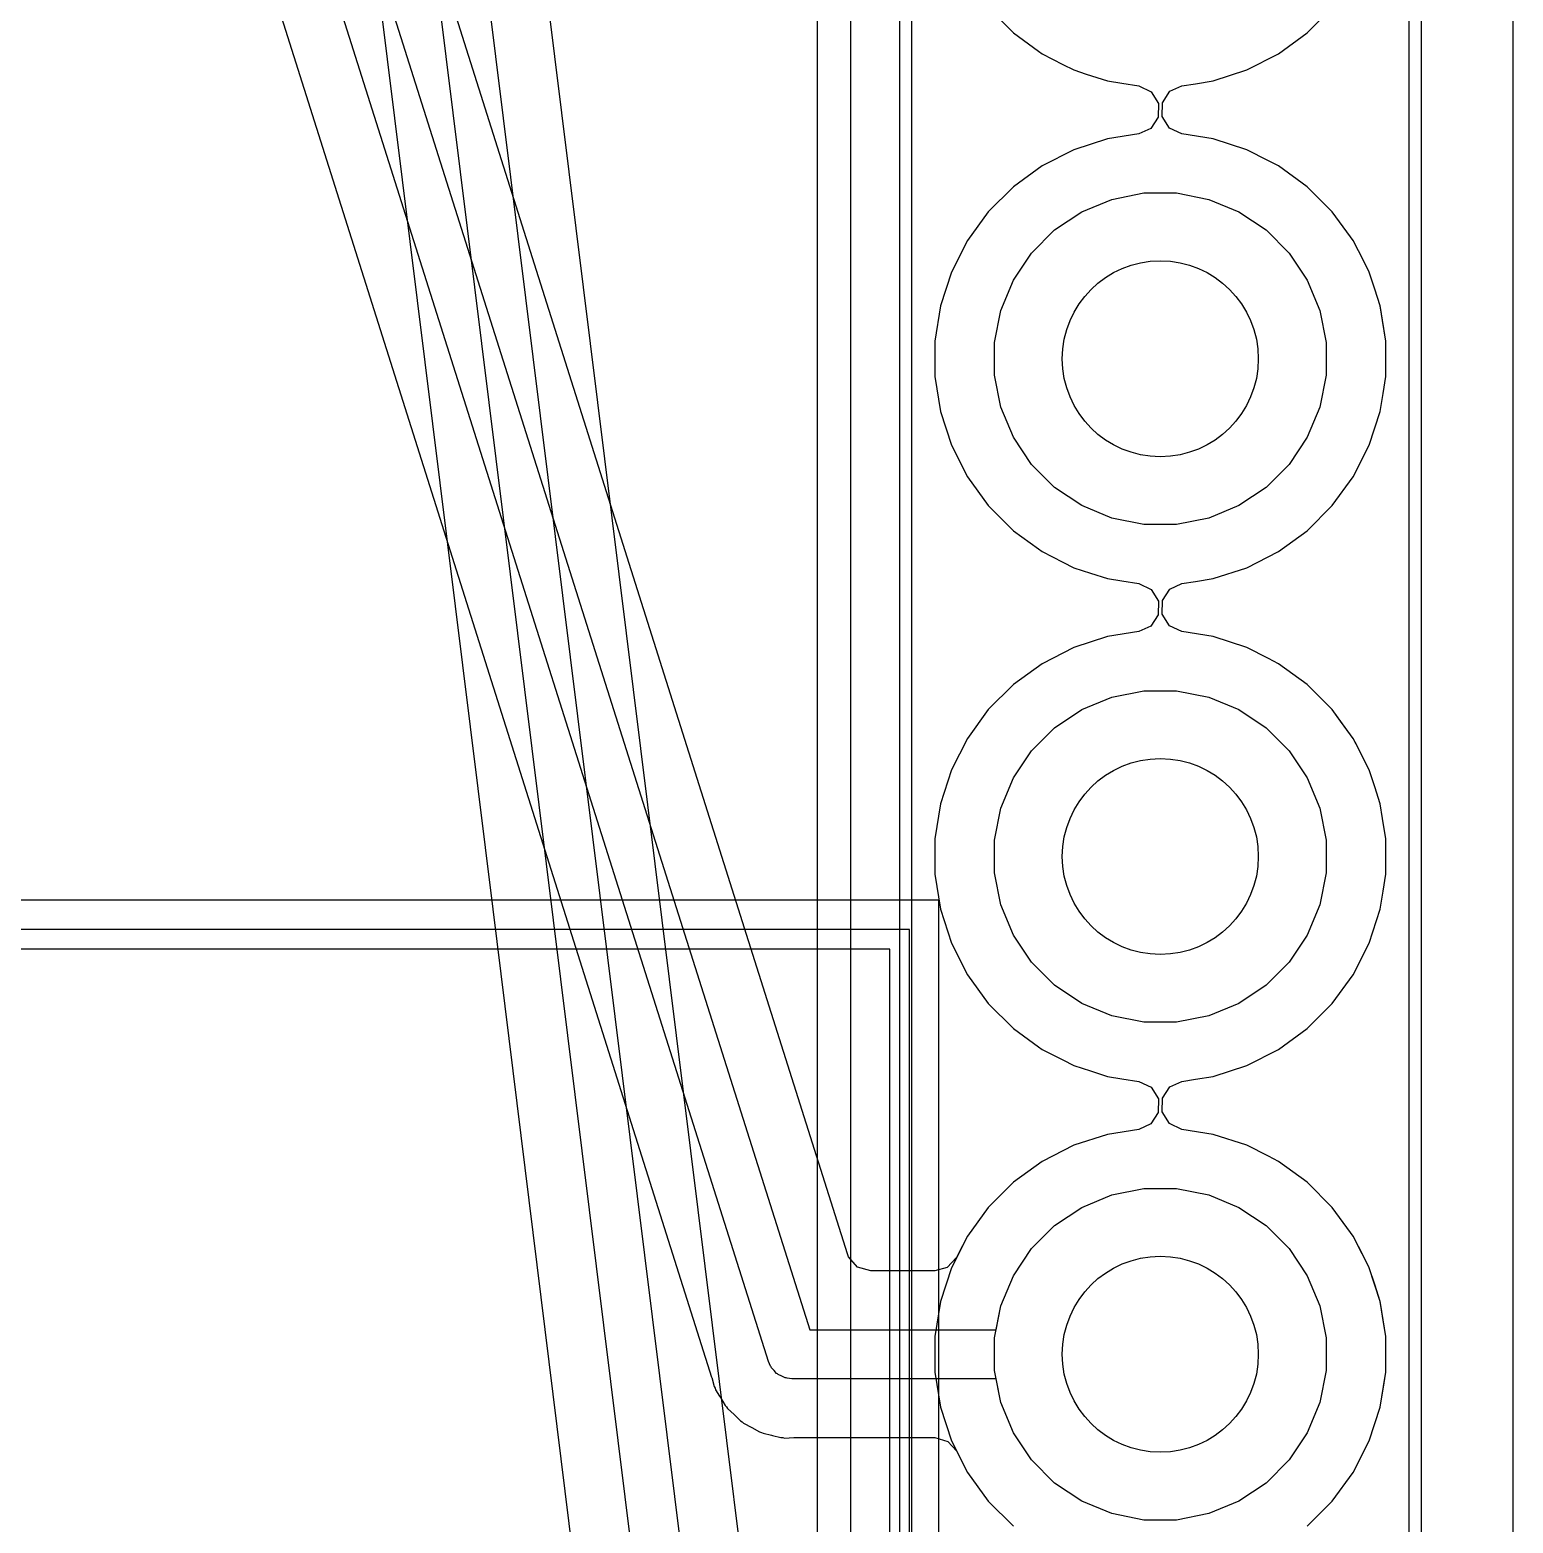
# Model space of a CAD drawing. Extents: x 0 to 96, y -64 to 1.6.
# Drawn here: x 34.61 to 42.18, y -27.93 to -20.31 of the extents above; entities that cross this region are included whole.
import ezdxf

# ---------------------------------------------------------------- set-up
doc = ezdxf.new("R2010")
doc.units = 0
for name, color, linetype in [('BLACK', 7, 'CONTINUOUS'), ('GRAY2', 8, 'CONTINUOUS'), ('GRAY3', 9, 'CONTINUOUS'), ('LORANGE', 41, 'CONTINUOUS'), ('LYELLOW', 51, 'CONTINUOUS'), ('WHITE', 7, 'CONTINUOUS')]:
    doc.layers.add(name, color=color, linetype=linetype)

msp = doc.modelspace()

# ---------------------------------------------------------------- linework, layer by layer
at = {"layer": 'BLACK', "linetype": 'CONTINUOUS'}
for p, q in [((36.124047, -13.484597), (38.110438, -29.482)), ((38.362433, -29.07278), (36.42406, -13.462084)), ((37.875953, -29.622403), (35.886952, -13.603986)), ((35.626095, -13.941844), (36.973903, -24.796409)), ((38.784314, -26.55489), (35.415918, -15.904022)), ((35.119182, -15.962308), (38.59157, -26.942)), ((38.380818, -27.104692), (34.887765, -16.059658)), ((34.624845, -16.224875), (38.090617, -27.183646)), ((39.502445, -20.196499), (39.6305, -20.324554)), ((39.502445, -20.196499), (39.6305, -20.324554)), ((41.129501, -20.324553), (41.257553, -20.196501)), ((41.129501, -20.324553), (41.257553, -20.196501)), ((39.6305, -20.324554), (39.630505, -20.324558)), ((39.6305, -20.324554), (39.630505, -20.324558)), ((39.630505, -20.324558), (39.758287, -20.417396)), ((39.630505, -20.324558), (39.758287, -20.417396)), ((40.982994, -20.430996), (41.129501, -20.324553)), ((40.982994, -20.430996), (41.129501, -20.324553)), ((39.758287, -20.417396), (39.777006, -20.430996)), ((39.758287, -20.417396), (39.777006, -20.430996)), ((39.777006, -20.430996), (39.882484, -20.48474)), ((39.777006, -20.430996), (39.882484, -20.48474)), ((39.882484, -20.48474), (39.93836, -20.513211)), ((39.882484, -20.48474), (39.93836, -20.513211)), ((40.821639, -20.513211), (40.982994, -20.430996)), ((40.821639, -20.513211), (40.982994, -20.430996)), ((39.93836, -20.513211), (39.938363, -20.513212)), ((39.93836, -20.513211), (39.938363, -20.513212)), ((39.938363, -20.513212), (40.002421, -20.534025)), ((39.938363, -20.513212), (40.002421, -20.534025)), ((40.002421, -20.534025), (40.110591, -20.569171)), ((40.002421, -20.534025), (40.110591, -20.569171)), ((40.110591, -20.569171), (40.183639, -20.58074)), ((40.110591, -20.569171), (40.183639, -20.58074)), ((40.559425, -20.583422), (40.649409, -20.569171)), ((40.559425, -20.583422), (40.649409, -20.569171)), ((40.649409, -20.569171), (40.821639, -20.513211)), ((40.649409, -20.569171), (40.821639, -20.513211)), ((40.183639, -20.58074), (40.270678, -20.594527)), ((40.183639, -20.58074), (40.270678, -20.594527)), ((40.270678, -20.594527), (40.333813, -20.624456)), ((40.270678, -20.594527), (40.333813, -20.624456)), ((40.333813, -20.624456), (40.370744, -20.683768)), ((40.333813, -20.624456), (40.370744, -20.683768)), ((40.390253, -20.68037), (40.428863, -20.622137)), ((40.390253, -20.68037), (40.428863, -20.622137)), ((40.428863, -20.622137), (40.489321, -20.594527)), ((40.428863, -20.622137), (40.489321, -20.594527)), ((40.489321, -20.594527), (40.559425, -20.583422)), ((40.489321, -20.594527), (40.559425, -20.583422)), ((40.370744, -20.683768), (40.369746, -20.753631)), ((40.370744, -20.683768), (40.369746, -20.753631)), ((40.389255, -20.750232), (40.390253, -20.68037)), ((40.389255, -20.750232), (40.390253, -20.68037)), ((40.369746, -20.753631), (40.331136, -20.811863)), ((40.369746, -20.753631), (40.331136, -20.811863)), ((40.426186, -20.809544), (40.389255, -20.750232)), ((40.426186, -20.809544), (40.389255, -20.750232)), ((40.110589, -20.864829), (39.938363, -20.920787)), ((40.110589, -20.864829), (39.938363, -20.920787)), ((40.270678, -20.839473), (40.110589, -20.864829)), ((40.270678, -20.839473), (40.110589, -20.864829)), ((40.331136, -20.811863), (40.270678, -20.839473)), ((40.331136, -20.811863), (40.270678, -20.839473)), ((40.489321, -20.839473), (40.426186, -20.809544)), ((40.489321, -20.839473), (40.426186, -20.809544)), ((40.64941, -20.864829), (40.489321, -20.839473)), ((40.64941, -20.864829), (40.489321, -20.839473)), ((40.821636, -20.920787), (40.64941, -20.864829)), ((40.821636, -20.920787), (40.64941, -20.864829)), ((39.93836, -20.920788), (39.777002, -21.003006)), ((39.93836, -20.920788), (39.777002, -21.003006)), ((39.938363, -20.920787), (39.93836, -20.920788)), ((39.938363, -20.920787), (39.93836, -20.920788)), ((40.821639, -20.920788), (40.821636, -20.920787)), ((40.821639, -20.920788), (40.821636, -20.920787)), ((40.9313, -20.976664), (40.821639, -20.920788)), ((40.9313, -20.976664), (40.821639, -20.920788)), ((39.777002, -21.003006), (39.630505, -21.109441)), ((39.777002, -21.003006), (39.630505, -21.109441)), ((40.982994, -21.003004), (40.9313, -20.976664)), ((40.982994, -21.003004), (40.9313, -20.976664)), ((40.982996, -21.003005), (40.982994, -21.003004)), ((40.982996, -21.003005), (40.982994, -21.003004)), ((40.982997, -21.003006), (40.982996, -21.003005)), ((40.982997, -21.003006), (40.982996, -21.003005)), ((41.129494, -21.109441), (40.982997, -21.003006)), ((41.129494, -21.109441), (40.982997, -21.003006)), ((39.6305, -21.109445), (39.502445, -21.2375)), ((39.6305, -21.109445), (39.502445, -21.2375)), ((39.630505, -21.109441), (39.6305, -21.109445)), ((39.630505, -21.109441), (39.6305, -21.109445)), ((39.979313, -21.237367), (40.133258, -21.173601)), ((39.979313, -21.237367), (40.133258, -21.173601)), ((40.133258, -21.173601), (40.296685, -21.141093)), ((40.133258, -21.173601), (40.296685, -21.141093)), ((40.296685, -21.141093), (40.463315, -21.141093)), ((40.296685, -21.141093), (40.463315, -21.141093)), ((40.463315, -21.141093), (40.626742, -21.173601)), ((40.463315, -21.141093), (40.626742, -21.173601)), ((40.626742, -21.173601), (40.780687, -21.237367)), ((40.626742, -21.173601), (40.780687, -21.237367)), ((41.129499, -21.109445), (41.129494, -21.109441)), ((41.129499, -21.109445), (41.129494, -21.109441)), ((41.257554, -21.2375), (41.129499, -21.109445)), ((41.257554, -21.2375), (41.129499, -21.109445)), ((39.502441, -21.237505), (39.396006, -21.384002)), ((39.502441, -21.237505), (39.396006, -21.384002)), ((39.502445, -21.2375), (39.502441, -21.237505)), ((39.502445, -21.2375), (39.502441, -21.237505)), ((39.840766, -21.329941), (39.979313, -21.237367)), ((39.840766, -21.329941), (39.979313, -21.237367)), ((40.780687, -21.237367), (40.919234, -21.329941)), ((40.780687, -21.237367), (40.919234, -21.329941)), ((41.257558, -21.237505), (41.257554, -21.2375)), ((41.257558, -21.237505), (41.257554, -21.2375)), ((41.350396, -21.365287), (41.257558, -21.237505)), ((41.350396, -21.365287), (41.257558, -21.237505)), ((39.722941, -21.447766), (39.840766, -21.329941)), ((39.722941, -21.447766), (39.840766, -21.329941)), ((40.919234, -21.329941), (41.037059, -21.447766)), ((40.919234, -21.329941), (41.037059, -21.447766)), ((39.396006, -21.384002), (39.313788, -21.54536)), ((39.396006, -21.384002), (39.313788, -21.54536)), ((41.363996, -21.384006), (41.350396, -21.365287)), ((41.363996, -21.384006), (41.350396, -21.365287)), ((41.41774, -21.489484), (41.363996, -21.384006)), ((41.41774, -21.489484), (41.363996, -21.384006)), ((39.630367, -21.586313), (39.722941, -21.447766)), ((39.630367, -21.586313), (39.722941, -21.447766)), ((41.037059, -21.447766), (41.129633, -21.586313)), ((41.037059, -21.447766), (41.129633, -21.586313)), ((39.313787, -21.545363), (39.257829, -21.717589)), ((39.313787, -21.545363), (39.257829, -21.717589)), ((39.313788, -21.54536), (39.313787, -21.545363)), ((39.313788, -21.54536), (39.313787, -21.545363)), ((41.446211, -21.54536), (41.41774, -21.489484)), ((41.446211, -21.54536), (41.41774, -21.489484)), ((41.446212, -21.545363), (41.446211, -21.54536)), ((41.446212, -21.545363), (41.446211, -21.54536)), ((41.474191, -21.631476), (41.446212, -21.545363)), ((41.474191, -21.631476), (41.446212, -21.545363)), ((39.566601, -21.740258), (39.630367, -21.586313)), ((39.566601, -21.740258), (39.630367, -21.586313)), ((41.129633, -21.586313), (41.193399, -21.740258)), ((41.129633, -21.586313), (41.193399, -21.740258)), ((41.502171, -21.717591), (41.474191, -21.631476)), ((41.502171, -21.717591), (41.474191, -21.631476)), ((39.257829, -21.717589), (39.2295, -21.896448)), ((39.257829, -21.717589), (39.2295, -21.896448)), ((39.534093, -21.903685), (39.566601, -21.740258)), ((39.534093, -21.903685), (39.566601, -21.740258)), ((41.193399, -21.740258), (41.225907, -21.903685)), ((41.193399, -21.740258), (41.225907, -21.903685)), ((41.503461, -21.725737), (41.502171, -21.717591)), ((41.514019, -21.792397), (41.502171, -21.717591)), ((41.5305, -21.896448), (41.503461, -21.725737)), ((41.5305, -21.896448), (41.514019, -21.792397)), ((39.2295, -21.896448), (39.2295, -22.077551)), ((39.2295, -21.896448), (39.2295, -22.077551)), ((39.534093, -22.070315), (39.534093, -21.903685)), ((39.534093, -22.070315), (39.534093, -21.903685)), ((41.225907, -21.903685), (41.225907, -22.070315)), ((41.225907, -21.903685), (41.225907, -22.070315)), ((41.5305, -22.077551), (41.5305, -21.896448)), ((41.5305, -22.077551), (41.5305, -21.896448)), ((39.2295, -22.077551), (39.257829, -22.25641)), ((39.2295, -22.077551), (39.257829, -22.25641)), ((39.566601, -22.233742), (39.534093, -22.070315)), ((39.566601, -22.233742), (39.534093, -22.070315)), ((41.225907, -22.070315), (41.193399, -22.233742)), ((41.225907, -22.070315), (41.193399, -22.233742)), ((41.516765, -22.164259), (41.5305, -22.077551)), ((41.516765, -22.164259), (41.5305, -22.077551)), ((41.502171, -22.256409), (41.516765, -22.164259)), ((41.502171, -22.256409), (41.516765, -22.164259)), ((39.630367, -22.387687), (39.566601, -22.233742)), ((39.630367, -22.387687), (39.566601, -22.233742)), ((41.193399, -22.233742), (41.129633, -22.387687)), ((41.193399, -22.233742), (41.129633, -22.387687)), ((39.257829, -22.25641), (39.313787, -22.428636)), ((39.257829, -22.25641), (39.313787, -22.428636)), ((41.446211, -22.428639), (41.502171, -22.256409)), ((41.446211, -22.428639), (41.502171, -22.256409)), ((39.722941, -22.526234), (39.630367, -22.387687)), ((39.722941, -22.526234), (39.630367, -22.387687)), ((41.129633, -22.387687), (41.037059, -22.526234)), ((41.129633, -22.387687), (41.037059, -22.526234)), ((39.313787, -22.428636), (39.313788, -22.428639)), ((39.313787, -22.428636), (39.313788, -22.428639)), ((39.313788, -22.428639), (39.396006, -22.589997)), ((39.313788, -22.428639), (39.396006, -22.589997)), ((41.363996, -22.589994), (41.446211, -22.428639)), ((41.363996, -22.589994), (41.446211, -22.428639)), ((39.840766, -22.644059), (39.722941, -22.526234)), ((39.840766, -22.644059), (39.722941, -22.526234)), ((41.037059, -22.526234), (40.919234, -22.644059)), ((41.037059, -22.526234), (40.919234, -22.644059)), ((39.396006, -22.589997), (39.502441, -22.736494)), ((39.396006, -22.589997), (39.502441, -22.736494)), ((41.257553, -22.736501), (41.363996, -22.589994)), ((41.257553, -22.736501), (41.363996, -22.589994)), ((39.979313, -22.736633), (39.840766, -22.644059)), ((39.979313, -22.736633), (39.840766, -22.644059)), ((40.919234, -22.644059), (40.780687, -22.736633)), ((40.919234, -22.644059), (40.780687, -22.736633)), ((39.502441, -22.736494), (39.502445, -22.736499)), ((39.502441, -22.736494), (39.502445, -22.736499)), ((39.502445, -22.736499), (39.6305, -22.864554)), ((39.502445, -22.736499), (39.6305, -22.864554)), ((40.133258, -22.800399), (39.979313, -22.736633)), ((40.133258, -22.800399), (39.979313, -22.736633)), ((40.780687, -22.736633), (40.626742, -22.800399)), ((40.780687, -22.736633), (40.626742, -22.800399)), ((41.129501, -22.864553), (41.257553, -22.736501)), ((41.129501, -22.864553), (41.257553, -22.736501)), ((40.296685, -22.832907), (40.133258, -22.800399)), ((40.296685, -22.832907), (40.133258, -22.800399)), ((40.463315, -22.832907), (40.296685, -22.832907)), ((40.463315, -22.832907), (40.296685, -22.832907)), ((40.626742, -22.800399), (40.463315, -22.832907)), ((40.626742, -22.800399), (40.463315, -22.832907)), ((39.6305, -22.864554), (39.630505, -22.864558)), ((39.6305, -22.864554), (39.630505, -22.864558)), ((39.630505, -22.864558), (39.758287, -22.957396)), ((39.630505, -22.864558), (39.758287, -22.957396)), ((40.982994, -22.970996), (41.129501, -22.864553)), ((40.982994, -22.970996), (41.129501, -22.864553)), ((39.758287, -22.957396), (39.777006, -22.970996)), ((39.758287, -22.957396), (39.777006, -22.970996)), ((39.777006, -22.970996), (39.882484, -23.02474)), ((39.777006, -22.970996), (39.882484, -23.02474)), ((40.821639, -23.053211), (40.982994, -22.970996)), ((40.821639, -23.053211), (40.982994, -22.970996)), ((39.882484, -23.02474), (39.93836, -23.053211)), ((39.882484, -23.02474), (39.93836, -23.053211)), ((39.93836, -23.053211), (39.938363, -23.053212)), ((39.93836, -23.053211), (39.938363, -23.053212)), ((39.938363, -23.053212), (40.024476, -23.081191)), ((39.938363, -23.053212), (40.024476, -23.081191)), ((40.024476, -23.081191), (40.110591, -23.109171)), ((40.024476, -23.081191), (40.110591, -23.109171)), ((40.649409, -23.109171), (40.821639, -23.053211)), ((40.649409, -23.109171), (40.821639, -23.053211)), ((40.110591, -23.109171), (40.183639, -23.12074)), ((40.110591, -23.109171), (40.183639, -23.12074)), ((40.183639, -23.12074), (40.270678, -23.134527)), ((40.183639, -23.12074), (40.270678, -23.134527)), ((40.270678, -23.134527), (40.333813, -23.164456)), ((40.270678, -23.134527), (40.333813, -23.164456)), ((40.333813, -23.164456), (40.370744, -23.223768)), ((40.333813, -23.164456), (40.370744, -23.223768)), ((40.390253, -23.22037), (40.428863, -23.162137)), ((40.390253, -23.22037), (40.428863, -23.162137)), ((40.428863, -23.162137), (40.489321, -23.134527)), ((40.428863, -23.162137), (40.489321, -23.134527)), ((40.489321, -23.134527), (40.559425, -23.123422)), ((40.489321, -23.134527), (40.559425, -23.123422)), ((40.559425, -23.123422), (40.649409, -23.109171)), ((40.559425, -23.123422), (40.649409, -23.109171)), ((40.370744, -23.223768), (40.369746, -23.293631)), ((40.370744, -23.223768), (40.369746, -23.293631)), ((40.389255, -23.290232), (40.390253, -23.22037)), ((40.389255, -23.290232), (40.390253, -23.22037)), ((40.369746, -23.293631), (40.331136, -23.351863)), ((40.369746, -23.293631), (40.331136, -23.351863)), ((40.426186, -23.349544), (40.389255, -23.290232)), ((40.426186, -23.349544), (40.389255, -23.290232)), ((40.270678, -23.379473), (40.110589, -23.404829)), ((40.270678, -23.379473), (40.110589, -23.404829)), ((40.331136, -23.351863), (40.270678, -23.379473)), ((40.331136, -23.351863), (40.270678, -23.379473)), ((40.489321, -23.379473), (40.426186, -23.349544)), ((40.489321, -23.379473), (40.426186, -23.349544)), ((40.64941, -23.404829), (40.489321, -23.379473)), ((40.64941, -23.404829), (40.489321, -23.379473)), ((39.93836, -23.460788), (39.777002, -23.543006)), ((39.93836, -23.460788), (39.777002, -23.543006)), ((39.938363, -23.460787), (39.93836, -23.460788)), ((39.938363, -23.460787), (39.93836, -23.460788)), ((40.110589, -23.404829), (39.938363, -23.460787)), ((40.110589, -23.404829), (39.938363, -23.460787)), ((40.821636, -23.460787), (40.64941, -23.404829)), ((40.821636, -23.460787), (40.64941, -23.404829)), ((40.821639, -23.460788), (40.821636, -23.460787)), ((40.821639, -23.460788), (40.821636, -23.460787)), ((40.9313, -23.516664), (40.821639, -23.460788)), ((40.9313, -23.516664), (40.821639, -23.460788)), ((39.777002, -23.543006), (39.630505, -23.649441)), ((39.777002, -23.543006), (39.630505, -23.649441)), ((40.982994, -23.543004), (40.9313, -23.516664)), ((40.982994, -23.543004), (40.9313, -23.516664)), ((40.982996, -23.543005), (40.982994, -23.543004)), ((40.982996, -23.543005), (40.982994, -23.543004)), ((40.982997, -23.543006), (40.982996, -23.543005)), ((40.982997, -23.543006), (40.982996, -23.543005)), ((41.129494, -23.649441), (40.982997, -23.543006)), ((41.129494, -23.649441), (40.982997, -23.543006)), ((39.6305, -23.649445), (39.502445, -23.7775)), ((39.6305, -23.649445), (39.502445, -23.7775)), ((39.630505, -23.649441), (39.6305, -23.649445)), ((39.630505, -23.649441), (39.6305, -23.649445)), ((40.133258, -23.713601), (40.296685, -23.681093)), ((40.133258, -23.713601), (40.296685, -23.681093)), ((40.296685, -23.681093), (40.463315, -23.681093)), ((40.296685, -23.681093), (40.463315, -23.681093)), ((40.463315, -23.681093), (40.626742, -23.713601)), ((40.463315, -23.681093), (40.626742, -23.713601)), ((41.129499, -23.649445), (41.129494, -23.649441)), ((41.129499, -23.649445), (41.129494, -23.649441)), ((41.257554, -23.7775), (41.129499, -23.649445)), ((41.257554, -23.7775), (41.129499, -23.649445)), ((39.979313, -23.777367), (40.133258, -23.713601)), ((39.979313, -23.777367), (40.133258, -23.713601)), ((40.626742, -23.713601), (40.780687, -23.777367)), ((40.626742, -23.713601), (40.780687, -23.777367)), ((39.502441, -23.777505), (39.396006, -23.924002)), ((39.502441, -23.777505), (39.396006, -23.924002)), ((39.502445, -23.7775), (39.502441, -23.777505)), ((39.502445, -23.7775), (39.502441, -23.777505)), ((39.840766, -23.869941), (39.979313, -23.777367)), ((39.840766, -23.869941), (39.979313, -23.777367)), ((40.780687, -23.777367), (40.919234, -23.869941)), ((40.780687, -23.777367), (40.919234, -23.869941)), ((41.257558, -23.777505), (41.257554, -23.7775)), ((41.257558, -23.777505), (41.257554, -23.7775)), ((41.299882, -23.83576), (41.257558, -23.777505)), ((41.323627, -23.868442), (41.257558, -23.777505)), ((41.363996, -23.924006), (41.299882, -23.83576)), ((39.396006, -23.924002), (39.313788, -24.08536)), ((39.396006, -23.924002), (39.313788, -24.08536)), ((39.722941, -23.987766), (39.840766, -23.869941)), ((39.722941, -23.987766), (39.840766, -23.869941)), ((40.919234, -23.869941), (41.037059, -23.987766)), ((40.919234, -23.869941), (41.037059, -23.987766)), ((41.363996, -23.924006), (41.323627, -23.868442)), ((41.374174, -23.943982), (41.363996, -23.924006)), ((41.393943, -23.98278), (41.363996, -23.924006)), ((39.630367, -24.126313), (39.722941, -23.987766)), ((39.630367, -24.126313), (39.722941, -23.987766)), ((41.037059, -23.987766), (41.129633, -24.126313)), ((41.037059, -23.987766), (41.129633, -24.126313)), ((41.446211, -24.08536), (41.374174, -23.943982)), ((41.446211, -24.08536), (41.393943, -23.98278)), ((39.313787, -24.085363), (39.257829, -24.257589)), ((39.313787, -24.085363), (39.257829, -24.257589)), ((39.313788, -24.08536), (39.313787, -24.085363)), ((39.313788, -24.08536), (39.313787, -24.085363)), ((39.566601, -24.280258), (39.630367, -24.126313)), ((39.566601, -24.280258), (39.630367, -24.126313)), ((41.129633, -24.126313), (41.193399, -24.280258)), ((41.129633, -24.126313), (41.193399, -24.280258)), ((41.446212, -24.085363), (41.446211, -24.08536)), ((41.446212, -24.085363), (41.446211, -24.08536)), ((41.474191, -24.171476), (41.446212, -24.085363)), ((41.474191, -24.171476), (41.446212, -24.085363)), ((41.502171, -24.257591), (41.474191, -24.171476)), ((41.502171, -24.257591), (41.474191, -24.171476)), ((39.257829, -24.257589), (39.2295, -24.436448)), ((39.257829, -24.257589), (39.2295, -24.436448)), ((39.534093, -24.443685), (39.566601, -24.280258)), ((39.534093, -24.443685), (39.566601, -24.280258)), ((41.193399, -24.280258), (41.225907, -24.443685)), ((41.193399, -24.280258), (41.225907, -24.443685)), ((41.514019, -24.332397), (41.502171, -24.257591)), ((41.514019, -24.332397), (41.502171, -24.257591)), ((41.5305, -24.436448), (41.514019, -24.332397)), ((41.5305, -24.436448), (41.514019, -24.332397)), ((39.2295, -24.436448), (39.2295, -24.617551)), ((39.2295, -24.436448), (39.2295, -24.617551)), ((39.534093, -24.610315), (39.534093, -24.443685)), ((39.534093, -24.610315), (39.534093, -24.443685)), ((41.225907, -24.443685), (41.225907, -24.610315)), ((41.225907, -24.443685), (41.225907, -24.610315)), ((41.5305, -24.617551), (41.5305, -24.436448)), ((41.5305, -24.617551), (41.5305, -24.436448)), ((39.566601, -24.773742), (39.534093, -24.610315)), ((39.566601, -24.773742), (39.534093, -24.610315)), ((41.225907, -24.610315), (41.193399, -24.773742)), ((41.225907, -24.610315), (41.193399, -24.773742)), ((39.2295, -24.617551), (39.257829, -24.79641)), ((39.2295, -24.617551), (39.257829, -24.79641)), ((41.516765, -24.704259), (41.5305, -24.617551)), ((41.516765, -24.704259), (41.5305, -24.617551)), ((41.502171, -24.796409), (41.516765, -24.704259)), ((41.502171, -24.796409), (41.516765, -24.704259)), ((36.973903, -24.796409), (37.5745, -29.633312)), ((39.257829, -24.79641), (39.313787, -24.968636)), ((39.257829, -24.79641), (39.313787, -24.968636)), ((39.630367, -24.927687), (39.566601, -24.773742)), ((39.630367, -24.927687), (39.566601, -24.773742)), ((41.193399, -24.773742), (41.129633, -24.927687)), ((41.193399, -24.773742), (41.129633, -24.927687)), ((41.446211, -24.968639), (41.502171, -24.796409)), ((41.446211, -24.968639), (41.502171, -24.796409)), ((39.313787, -24.968636), (39.313788, -24.968639)), ((39.313787, -24.968636), (39.313788, -24.968639)), ((39.313788, -24.968639), (39.396006, -25.129997)), ((39.313788, -24.968639), (39.396006, -25.129997)), ((39.722941, -25.066234), (39.630367, -24.927687)), ((39.722941, -25.066234), (39.630367, -24.927687)), ((41.129633, -24.927687), (41.037059, -25.066234)), ((41.129633, -24.927687), (41.037059, -25.066234)), ((41.363996, -25.129994), (41.446211, -24.968639)), ((41.363996, -25.129994), (41.446211, -24.968639)), ((39.840766, -25.184059), (39.722941, -25.066234)), ((39.840766, -25.184059), (39.722941, -25.066234)), ((41.037059, -25.066234), (40.919234, -25.184059)), ((41.037059, -25.066234), (40.919234, -25.184059)), ((39.396006, -25.129997), (39.502441, -25.276494)), ((39.396006, -25.129997), (39.502441, -25.276494)), ((41.257553, -25.276501), (41.363996, -25.129994)), ((41.257553, -25.276501), (41.363996, -25.129994)), ((39.979313, -25.276633), (39.840766, -25.184059)), ((39.979313, -25.276633), (39.840766, -25.184059)), ((40.919234, -25.184059), (40.780687, -25.276633)), ((40.919234, -25.184059), (40.780687, -25.276633)), ((39.502441, -25.276494), (39.502445, -25.276499)), ((39.502441, -25.276494), (39.502445, -25.276499)), ((39.502445, -25.276499), (39.6305, -25.404554)), ((39.502445, -25.276499), (39.6305, -25.404554)), ((40.133258, -25.340399), (39.979313, -25.276633)), ((40.133258, -25.340399), (39.979313, -25.276633)), ((40.780687, -25.276633), (40.626742, -25.340399)), ((40.780687, -25.276633), (40.626742, -25.340399)), ((41.129501, -25.404553), (41.257553, -25.276501)), ((41.129501, -25.404553), (41.257553, -25.276501)), ((40.296685, -25.372907), (40.133258, -25.340399)), ((40.296685, -25.372907), (40.133258, -25.340399)), ((40.463315, -25.372907), (40.296685, -25.372907)), ((40.463315, -25.372907), (40.296685, -25.372907)), ((40.626742, -25.340399), (40.463315, -25.372907)), ((40.626742, -25.340399), (40.463315, -25.372907)), ((39.6305, -25.404554), (39.630505, -25.404558)), ((39.6305, -25.404554), (39.630505, -25.404558)), ((39.630505, -25.404558), (39.758287, -25.497396)), ((39.630505, -25.404558), (39.758287, -25.497396)), ((40.982994, -25.510996), (41.129501, -25.404553)), ((40.982994, -25.510996), (41.129501, -25.404553)), ((39.758287, -25.497396), (39.777006, -25.510996)), ((39.758287, -25.497396), (39.777006, -25.510996)), ((39.777006, -25.510996), (39.882484, -25.56474)), ((39.777006, -25.510996), (39.882484, -25.56474)), ((40.821639, -25.593211), (40.982994, -25.510996)), ((40.821639, -25.593211), (40.982994, -25.510996)), ((39.882484, -25.56474), (39.93836, -25.593211)), ((39.882484, -25.56474), (39.93836, -25.593211)), ((39.93836, -25.593211), (39.938363, -25.593212)), ((39.93836, -25.593211), (39.938363, -25.593212)), ((39.938363, -25.593212), (40.024476, -25.621191)), ((39.938363, -25.593212), (40.024476, -25.621191)), ((40.649409, -25.649171), (40.821639, -25.593211)), ((40.649409, -25.649171), (40.821639, -25.593211)), ((40.024476, -25.621191), (40.110591, -25.649171)), ((40.024476, -25.621191), (40.110591, -25.649171)), ((40.110591, -25.649171), (40.183639, -25.66074)), ((40.110591, -25.649171), (40.183639, -25.66074)), ((40.183639, -25.66074), (40.270678, -25.674527)), ((40.183639, -25.66074), (40.270678, -25.674527)), ((40.270678, -25.674527), (40.333813, -25.704456)), ((40.270678, -25.674527), (40.333813, -25.704456)), ((40.428863, -25.702137), (40.489321, -25.674527)), ((40.428863, -25.702137), (40.489321, -25.674527)), ((40.489321, -25.674527), (40.559425, -25.663422)), ((40.489321, -25.674527), (40.559425, -25.663422)), ((40.559425, -25.663422), (40.649409, -25.649171)), ((40.559425, -25.663422), (40.649409, -25.649171)), ((40.333813, -25.704456), (40.370744, -25.763768)), ((40.333813, -25.704456), (40.370744, -25.763768)), ((40.390253, -25.76037), (40.428863, -25.702137)), ((40.390253, -25.76037), (40.428863, -25.702137)), ((40.370744, -25.763768), (40.369746, -25.833631)), ((40.370744, -25.763768), (40.369746, -25.833631)), ((40.389255, -25.830232), (40.390253, -25.76037)), ((40.389255, -25.830232), (40.390253, -25.76037)), ((40.426186, -25.889544), (40.389255, -25.830232)), ((40.426186, -25.889544), (40.389255, -25.830232)), ((40.331136, -25.891863), (40.270678, -25.919473)), ((40.331136, -25.891863), (40.270678, -25.919473)), ((40.369746, -25.833631), (40.331136, -25.891863)), ((40.369746, -25.833631), (40.331136, -25.891863)), ((40.489321, -25.919473), (40.426186, -25.889544)), ((40.489321, -25.919473), (40.426186, -25.889544)), ((40.110589, -25.944829), (39.938363, -26.000787)), ((40.110589, -25.944829), (39.938363, -26.000787)), ((40.270678, -25.919473), (40.110589, -25.944829)), ((40.270678, -25.919473), (40.110589, -25.944829)), ((40.64941, -25.944829), (40.489321, -25.919473)), ((40.64941, -25.944829), (40.489321, -25.919473)), ((40.821636, -26.000787), (40.64941, -25.944829)), ((40.821636, -26.000787), (40.64941, -25.944829)), ((39.93836, -26.000788), (39.777002, -26.083006)), ((39.93836, -26.000788), (39.777002, -26.083006)), ((39.938363, -26.000787), (39.93836, -26.000788)), ((39.938363, -26.000787), (39.93836, -26.000788)), ((40.821639, -26.000788), (40.821636, -26.000787)), ((40.821639, -26.000788), (40.821636, -26.000787)), ((40.9313, -26.056664), (40.821639, -26.000788)), ((40.9313, -26.056664), (40.821639, -26.000788)), ((40.982994, -26.083004), (40.9313, -26.056664)), ((40.982994, -26.083004), (40.9313, -26.056664)), ((39.777002, -26.083006), (39.630505, -26.189441)), ((39.777002, -26.083006), (39.630505, -26.189441)), ((40.982996, -26.083005), (40.982994, -26.083004)), ((40.982996, -26.083005), (40.982994, -26.083004)), ((40.982997, -26.083006), (40.982996, -26.083005)), ((40.982997, -26.083006), (40.982996, -26.083005)), ((41.129494, -26.189441), (40.982997, -26.083006)), ((41.129494, -26.189441), (40.982997, -26.083006)), ((39.6305, -26.189445), (39.502445, -26.3175)), ((39.6305, -26.189445), (39.502445, -26.3175)), ((39.630505, -26.189441), (39.6305, -26.189445)), ((39.630505, -26.189441), (39.6305, -26.189445)), ((41.129499, -26.189445), (41.129494, -26.189441)), ((41.129499, -26.189445), (41.129494, -26.189441)), ((41.257554, -26.3175), (41.129499, -26.189445)), ((41.257554, -26.3175), (41.129499, -26.189445)), ((39.979313, -26.317367), (40.133258, -26.253601)), ((39.979313, -26.317367), (40.133258, -26.253601)), ((40.133258, -26.253601), (40.296685, -26.221093)), ((40.133258, -26.253601), (40.296685, -26.221093)), ((40.296685, -26.221093), (40.463315, -26.221093)), ((40.296685, -26.221093), (40.463315, -26.221093)), ((40.463315, -26.221093), (40.626742, -26.253601)), ((40.463315, -26.221093), (40.626742, -26.253601)), ((40.626742, -26.253601), (40.780687, -26.317367)), ((40.626742, -26.253601), (40.780687, -26.317367)), ((39.502441, -26.317505), (39.396006, -26.464001)), ((39.502441, -26.317505), (39.396006, -26.464002)), ((39.502445, -26.3175), (39.502441, -26.317505)), ((39.502445, -26.3175), (39.502441, -26.317505)), ((39.840766, -26.409941), (39.979313, -26.317367)), ((39.840766, -26.409941), (39.979313, -26.317367)), ((40.780687, -26.317367), (40.919234, -26.409941)), ((40.780687, -26.317367), (40.919234, -26.409941)), ((41.257558, -26.317505), (41.257554, -26.3175)), ((41.257558, -26.317505), (41.257554, -26.3175)), ((41.350396, -26.445287), (41.257558, -26.317505)), ((41.350396, -26.445287), (41.257558, -26.317505)), ((39.722941, -26.527766), (39.840766, -26.409941)), ((39.722941, -26.527766), (39.840766, -26.409941)), ((40.919234, -26.409941), (41.037059, -26.527766)), ((40.919234, -26.409941), (41.037059, -26.527766)), ((39.396006, -26.464002), (39.313788, -26.62536)), ((39.370299, -26.514453), (39.340062, -26.573796)), ((39.396006, -26.464001), (39.370299, -26.514453)), ((41.363996, -26.464006), (41.350396, -26.445287)), ((41.363996, -26.464006), (41.350396, -26.445287)), ((41.410304, -26.55489), (41.363996, -26.464006)), ((41.41774, -26.569484), (41.363996, -26.464006)), ((38.789748, -26.569011), (38.784314, -26.55489)), ((38.835503, -26.621815), (38.789748, -26.569011)), ((39.340062, -26.573796), (39.29209, -26.624591)), ((39.630367, -26.666313), (39.722941, -26.527766)), ((39.630367, -26.666313), (39.722941, -26.527766)), ((41.037059, -26.527766), (41.129633, -26.666313)), ((41.037059, -26.527766), (41.129633, -26.666313)), ((41.446211, -26.62536), (41.410304, -26.55489)), ((41.446211, -26.62536), (41.41774, -26.569484)), ((38.902542, -26.6415), (38.835503, -26.621815)), ((39.229579, -26.6415), (38.902542, -26.6415)), ((39.29209, -26.624591), (39.229579, -26.6415)), ((39.313787, -26.625363), (39.257829, -26.797589)), ((39.313788, -26.62536), (39.313787, -26.625363)), ((39.566601, -26.820258), (39.630367, -26.666313)), ((39.566601, -26.820258), (39.630367, -26.666313)), ((41.129633, -26.666313), (41.193399, -26.820258)), ((41.129633, -26.666313), (41.193399, -26.820258)), ((41.446212, -26.625363), (41.446211, -26.62536)), ((41.446211, -26.625361), (41.446211, -26.62536)), ((41.502171, -26.797591), (41.446211, -26.625361)), ((41.474191, -26.711476), (41.446212, -26.625363)), ((41.502171, -26.797591), (41.474191, -26.711476)), ((39.257829, -26.797589), (39.2295, -26.976448)), ((39.534093, -26.983685), (39.566601, -26.820258)), ((39.542385, -26.942), (39.566601, -26.820258)), ((41.193399, -26.820258), (41.225907, -26.983685)), ((41.193399, -26.820258), (41.225907, -26.983685)), ((41.503461, -26.805737), (41.502171, -26.797591)), ((41.514019, -26.872397), (41.502171, -26.797591)), ((41.5305, -26.976448), (41.503461, -26.805737)), ((41.5305, -26.976448), (41.514019, -26.872397)), ((38.59157, -26.942), (39.542385, -26.942)), ((39.2295, -26.976448), (39.2295, -27.157551)), ((39.534093, -27.150315), (39.534093, -26.983685)), ((41.225907, -26.983685), (41.225907, -27.150315)), ((41.225907, -26.983685), (41.225907, -27.150315)), ((41.5305, -27.157551), (41.5305, -26.976448)), ((41.5305, -27.157551), (41.5305, -26.976448)), ((38.390462, -27.127218), (38.380818, -27.104692)), ((38.090617, -27.183646), (38.09145, -27.186279)), ((38.09145, -27.186279), (38.103497, -27.231237)), ((38.393974, -27.131397), (38.390462, -27.127218)), ((38.396066, -27.136446), (38.393974, -27.131397)), ((38.409566, -27.149946), (38.396066, -27.136446)), ((38.421844, -27.164553), (38.409566, -27.149946)), ((38.42669, -27.16707), (38.421844, -27.164553)), ((38.430554, -27.170934), (38.42669, -27.16707)), ((38.448187, -27.178237), (38.430554, -27.170934)), ((38.465126, -27.187037), (38.448187, -27.178237)), ((38.470569, -27.187508), (38.465126, -27.187037)), ((38.475614, -27.189598), (38.470569, -27.187508)), ((38.5, -27.192), (38.475614, -27.189598)), ((39.542385, -27.192), (38.5, -27.192)), ((39.2295, -27.157551), (39.257829, -27.33641)), ((39.566601, -27.313742), (39.534093, -27.150315)), ((39.566601, -27.313742), (39.542385, -27.192)), ((41.225907, -27.150315), (41.193399, -27.313742)), ((41.225907, -27.150315), (41.193399, -27.313742)), ((41.516765, -27.244259), (41.5305, -27.157551)), ((41.518829, -27.231237), (41.5305, -27.157551)), ((38.103497, -27.231237), (38.108299, -27.239555)), ((38.108299, -27.239555), (38.111195, -27.248712)), ((38.111195, -27.248712), (38.131499, -27.280524)), ((41.502171, -27.336409), (41.518829, -27.231237)), ((41.502171, -27.336409), (41.516765, -27.244259)), ((38.131499, -27.280524), (38.136242, -27.287954)), ((38.136242, -27.287954), (38.159515, -27.328263)), ((38.159515, -27.328263), (38.166304, -27.335052)), ((38.166304, -27.335052), (38.171473, -27.34315)), ((38.171473, -27.34315), (38.171474, -27.343151)), ((38.171474, -27.343151), (38.171475, -27.343152)), ((38.171475, -27.343152), (38.205825, -27.374573)), ((39.257829, -27.33641), (39.313787, -27.508636)), ((39.630367, -27.467687), (39.566601, -27.313742)), ((39.630367, -27.467687), (39.566601, -27.313742)), ((41.193399, -27.313742), (41.129633, -27.467687)), ((41.193399, -27.313742), (41.129633, -27.467687)), ((41.446211, -27.508639), (41.502171, -27.336409)), ((41.446211, -27.508639), (41.502171, -27.336409)), ((38.205825, -27.374573), (38.238737, -27.407485)), ((38.238737, -27.407485), (38.247054, -27.412286)), ((38.247054, -27.412286), (38.25414, -27.418768)), ((38.25414, -27.418768), (38.254141, -27.41877)), ((38.254141, -27.41877), (38.254143, -27.418771)), ((38.254143, -27.418771), (38.295449, -27.440227)), ((38.295449, -27.440227), (38.335763, -27.463503)), ((38.335763, -27.463503), (38.345042, -27.465989)), ((38.345042, -27.465989), (38.353566, -27.470417)), ((38.353566, -27.470417), (38.353569, -27.470417)), ((38.353569, -27.470417), (38.35357, -27.470418)), ((38.35357, -27.470418), (38.353569, -27.470418)), ((38.353569, -27.470418), (38.396315, -27.479855)), ((38.396315, -27.479855), (38.401657, -27.481159)), ((38.401657, -27.481159), (38.443982, -27.4925)), ((38.443982, -27.4925), (38.443985, -27.4925)), ((38.443985, -27.4925), (38.453587, -27.4925)), ((38.453587, -27.4925), (38.462967, -27.494571)), ((38.462967, -27.494571), (38.509466, -27.4925)), ((38.509466, -27.4925), (39.229579, -27.4925)), ((39.229579, -27.4925), (39.296618, -27.512185)), ((39.722941, -27.606234), (39.630367, -27.467687)), ((39.722941, -27.606234), (39.630367, -27.467687)), ((41.129633, -27.467687), (41.037059, -27.606234)), ((41.129633, -27.467687), (41.037059, -27.606234)), ((39.296618, -27.512185), (39.340062, -27.560203)), ((39.313787, -27.508636), (39.313788, -27.508639)), ((39.313788, -27.508639), (39.396006, -27.669997)), ((39.340062, -27.560203), (39.390664, -27.659513)), ((41.363996, -27.669994), (41.446211, -27.508639)), ((41.363996, -27.669994), (41.446211, -27.508639)), ((39.390664, -27.659513), (39.396006, -27.669998)), ((39.840766, -27.724059), (39.722941, -27.606234)), ((39.840766, -27.724059), (39.722941, -27.606234)), ((41.037059, -27.606234), (40.919234, -27.724059)), ((41.037059, -27.606234), (40.919234, -27.724059)), ((39.396006, -27.669997), (39.502441, -27.816494)), ((39.396006, -27.669998), (39.502441, -27.816494)), ((39.979313, -27.816633), (39.840766, -27.724059)), ((39.979313, -27.816633), (39.840766, -27.724059)), ((40.919234, -27.724059), (40.780687, -27.816633)), ((40.919234, -27.724059), (40.780687, -27.816633)), ((41.257553, -27.816501), (41.363996, -27.669994)), ((41.257553, -27.816501), (41.363996, -27.669994)), ((39.502441, -27.816494), (39.502445, -27.816499)), ((39.502441, -27.816494), (39.502445, -27.816499)), ((39.502445, -27.816499), (39.6305, -27.944554)), ((39.502445, -27.816499), (39.6305, -27.944554)), ((40.133258, -27.880399), (39.979313, -27.816633)), ((40.133258, -27.880399), (39.979313, -27.816633)), ((40.296685, -27.912907), (40.133258, -27.880399)), ((40.296685, -27.912907), (40.133258, -27.880399)), ((40.626742, -27.880399), (40.463315, -27.912907)), ((40.626742, -27.880399), (40.463315, -27.912907)), ((40.780687, -27.816633), (40.626742, -27.880399)), ((40.780687, -27.816633), (40.626742, -27.880399)), ((41.129501, -27.944553), (41.257553, -27.816501)), ((41.129501, -27.944553), (41.257553, -27.816501)), ((40.463315, -27.912907), (40.296685, -27.912907)), ((40.463315, -27.912907), (40.296685, -27.912907))]:
    msp.add_line(p, q, dxfattribs=at)
at = {"layer": 'BLACK'}
for centre in [(40.38, -21.987), (40.38, -21.987), (40.38, -24.527), (40.38, -24.527), (40.38, -27.067), (40.38, -27.067)]:
    msp.add_circle(centre, 0.5, dxfattribs=at)
at = {"layer": 'GRAY2', "linetype": 'CONTINUOUS'}
for p, q in [((41.65, -35.957), (41.65, -0.397)), ((39.11, -1.032), (39.11, -35.957))]:
    msp.add_line(p, q, dxfattribs=at)
at = {"layer": 'GRAY3', "linetype": 'CONTINUOUS'}
for p, q in [((39, -25), (25, -25)), ((39, -39), (39, -25))]:
    msp.add_line(p, q, dxfattribs=at)
at = {"layer": 'LORANGE', "linetype": 'CONTINUOUS'}
for p, q in [((38.8, -0.2), (38.8, -42.1)), ((39.05, -2.937), (39.05, -36.017)), ((41.71, -2.937), (41.71, -36.017))]:
    msp.add_line(p, q, dxfattribs=at)
at = {"layer": 'LYELLOW', "linetype": 'CONTINUOUS'}
for p, q in [((39.1, -24.9), (24.9, -24.9)), ((39.1, -39.1), (39.1, -24.9))]:
    msp.add_line(p, q, dxfattribs=at)
at = {"layer": 'WHITE', "linetype": 'CONTINUOUS'}
for p, q in [((38.63, 0.133), (38.63, -36.467)), ((42.18, -36.467), (42.18, 0.133)), ((39.25, -24.75), (24.75, -24.75)), ((39.25, -39.25), (39.25, -24.75))]:
    msp.add_line(p, q, dxfattribs=at)
at = {"layer": 'WHITE'}
for centre in [(40.38, -21.987), (40.38, -24.527), (40.38, -27.067)]:
    msp.add_circle(centre, 0.5, dxfattribs=at)

doc.saveas('drawing.dxf')
